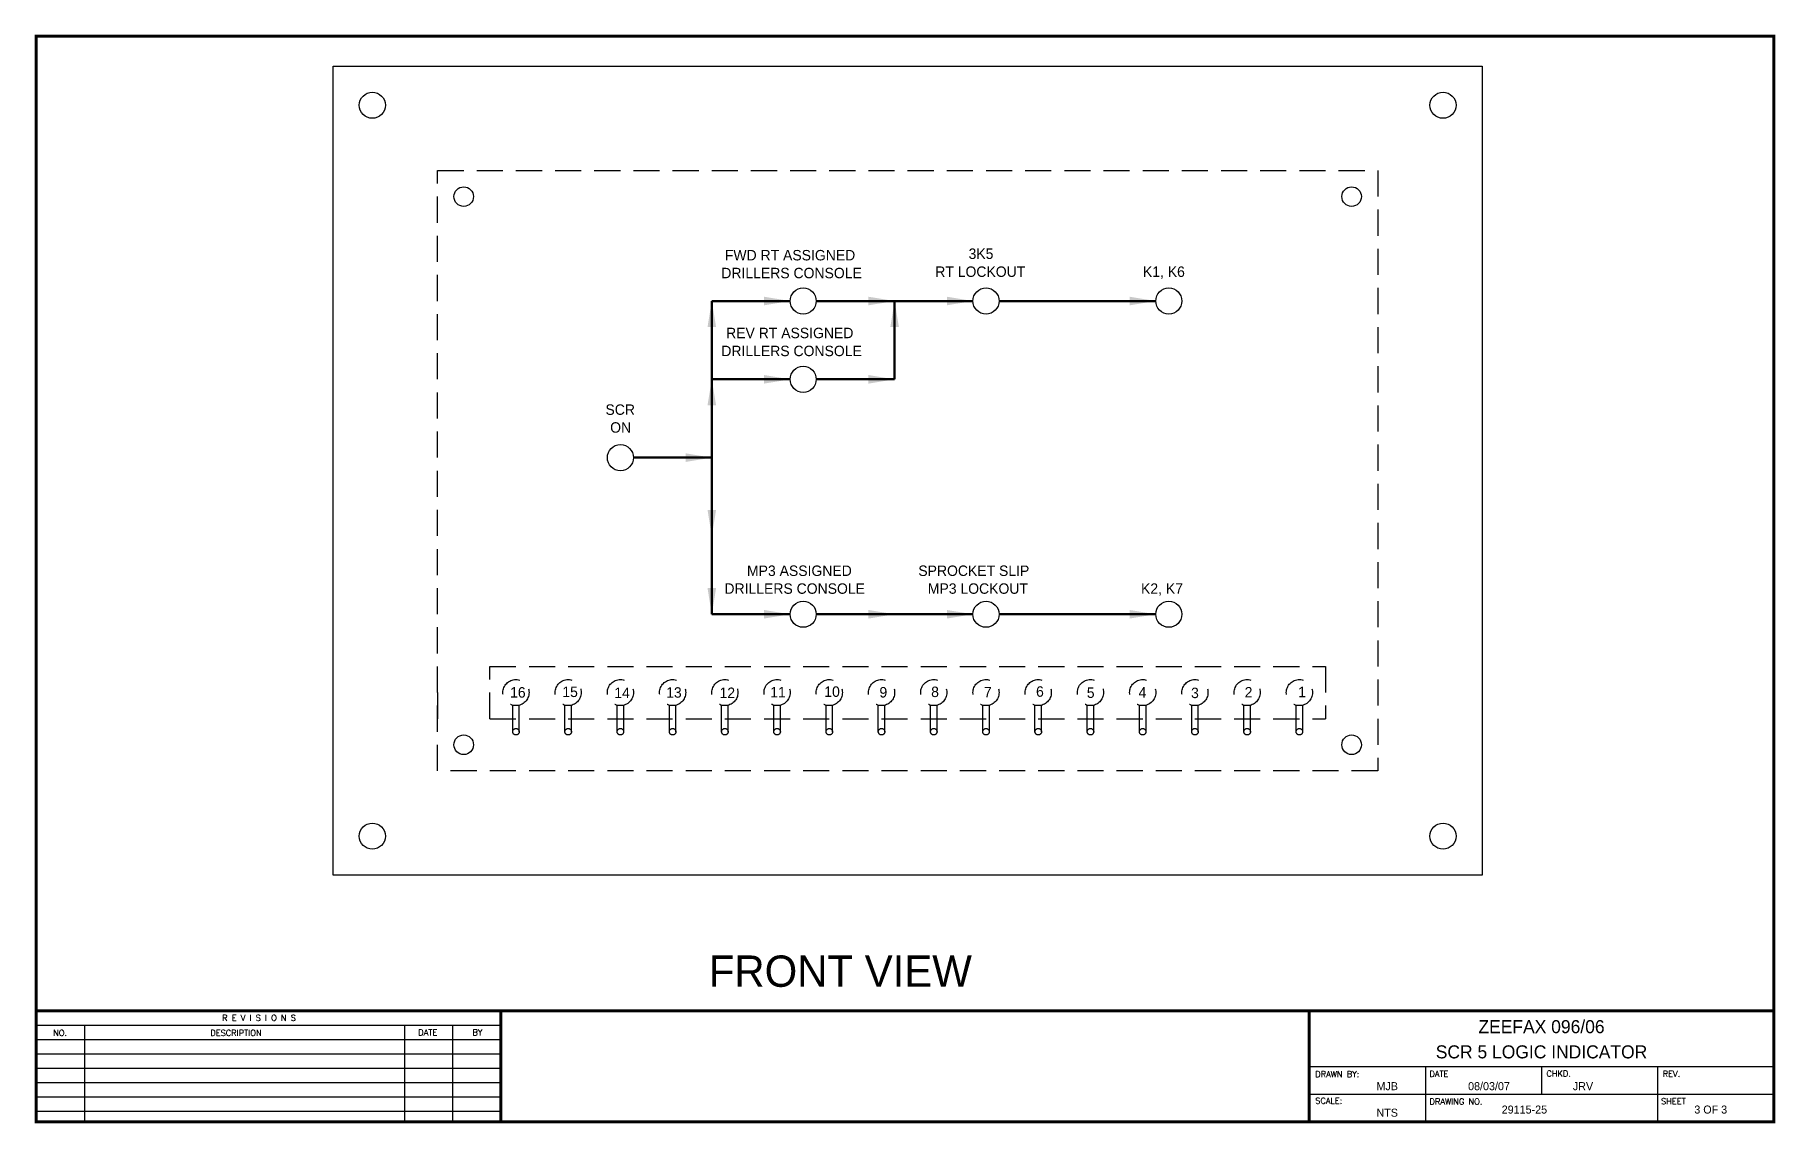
# Model space of a CAD drawing. Header units: inches. Extents: x 8.4 to 25.1, y 12.9 to 23.3.
import ezdxf
from ezdxf.enums import TextEntityAlignment as Align

# ---------------------------------------------------------------- set-up
doc = ezdxf.new("R2010")
doc.units = ezdxf.units.IN
doc.header["$MEASUREMENT"] = 0
doc.linetypes.add('DASHED2', pattern=[0.375, 0.25, -0.125])
doc.layers.add('DRAWING', color=7, linetype='Continuous')
doc.layers.add('LOGIC INDICATOR', color=7, linetype='Continuous')
doc.styles.add('A1', font='A1.shx')
doc.styles.add('ROMAND', font='ROMAND.shx')
doc.dimstyles.get("Standard").update_dxf_attribs({"dimtxt": 0.18, "dimasz": 0.25, "dimexe": 0.18, "dimexo": 0.0625, "dimgap": 0.09, "dimtad": 0, "dimtih": 1, "dimtoh": 1, "dimdec": 4, "dimzin": 0, "dimdsep": 46, "dimtxsty": 'Standard', "dimcen": 0.09, "dimadec": 0, "dimazin": 0, "dimtfac": 1, "dimtdec": 4, "dimtofl": 0, "dimtmove": 0, "dimatfit": 3, "dimfxl": 0, "dimtolj": 1, "dimtzin": 0, "dimlwd": 50, "dimarcsym": 0})

msp = doc.modelspace()

# ---------------------------------------------------------------- linework, layer by layer
at = {"color": 7}
for p, q in [((8.411, 13.938), (8.411, 12.877)), ((8.411, 13.801), (12.857, 13.801)), ((8.411, 13.664), (12.857, 13.664)), ((8.872, 13.801), (8.872, 12.877)), ((11.935, 13.801), (11.935, 12.877)), ((12.396, 13.801), (12.396, 12.877)), ((8.411, 13.527), (12.857, 13.527)), ((8.411, 13.39), (12.857, 13.39)), ((20.598, 13.407), (25.044, 13.407)), ((21.71, 13.407), (21.71, 12.877)), ((22.821, 13.407), (22.821, 13.142)), ((23.932, 13.407), (23.932, 12.877)), ((8.411, 13.253), (12.857, 13.253)), ((8.411, 13.116), (12.857, 13.116)), ((20.598, 13.142), (25.044, 13.142)), ((8.411, 12.979), (12.857, 12.979))]:
    msp.add_line(p, q, dxfattribs=at)
at = {"color": 7, "const_width": 0.0288}
msp.add_lwpolyline([(25.044, 12.877), (25.044, 23.272), (8.411, 23.272), (8.411, 12.877)], close=True, dxfattribs=at)
for points in [[(8.411, 13.938), (25.044, 13.938)], [(12.857, 13.938), (12.857, 12.877)], [(20.598, 12.877), (20.598, 13.938)]]:
    msp.add_lwpolyline(points, dxfattribs=at)
at = {"layer": 'LOGIC INDICATOR', "color": 7}
for p, q in [((11.253, 22.987), (22.253, 22.987)), ((11.253, 15.237), (11.253, 22.987)), ((22.253, 22.987), (22.253, 15.237)), ((22.253, 15.237), (11.253, 15.237))]:
    msp.add_line(p, q, dxfattribs=at)
at = {"layer": 'LOGIC INDICATOR', "color": 7, "linetype": 'DASHED2'}
for p, q in [((12.253, 21.987), (21.253, 21.987)), ((12.253, 16.237), (12.253, 21.987)), ((21.253, 21.987), (21.253, 16.237)), ((12.753, 16.737), (12.753, 17.237)), ((12.753, 17.237), (20.753, 17.237)), ((20.753, 17.237), (20.753, 16.737)), ((12.253, 16.987), (12.253, 16.612)), ((12.972, 16.612), (12.972, 16.862)), ((13.035, 16.612), (13.035, 16.862)), ((13.472, 16.612), (13.472, 16.862)), ((13.535, 16.612), (13.535, 16.862)), ((13.972, 16.612), (13.972, 16.862)), ((14.035, 16.612), (14.035, 16.862)), ((14.472, 16.612), (14.472, 16.862)), ((14.535, 16.612), (14.535, 16.862)), ((14.972, 16.612), (14.972, 16.862)), ((15.035, 16.612), (15.035, 16.862)), ((15.472, 16.612), (15.472, 16.862)), ((15.535, 16.612), (15.535, 16.862)), ((15.972, 16.612), (15.972, 16.862)), ((16.035, 16.612), (16.035, 16.862)), ((16.472, 16.612), (16.472, 16.862)), ((16.535, 16.612), (16.535, 16.862)), ((16.972, 16.612), (16.972, 16.862)), ((17.035, 16.612), (17.035, 16.862)), ((17.472, 16.612), (17.472, 16.862)), ((17.535, 16.612), (17.535, 16.862)), ((17.972, 16.612), (17.972, 16.862)), ((18.035, 16.612), (18.035, 16.862)), ((18.472, 16.612), (18.472, 16.862)), ((18.535, 16.612), (18.535, 16.862)), ((18.972, 16.612), (18.972, 16.862)), ((19.035, 16.612), (19.035, 16.862)), ((19.472, 16.612), (19.472, 16.862)), ((19.535, 16.612), (19.535, 16.862)), ((19.972, 16.612), (19.972, 16.862)), ((20.035, 16.612), (20.035, 16.862)), ((20.472, 16.612), (20.472, 16.862)), ((20.535, 16.612), (20.535, 16.862)), ((12.753, 16.737), (20.753, 16.737)), ((21.253, 16.237), (12.253, 16.237))]:
    msp.add_line(p, q, dxfattribs=at)
at = {"layer": 'LOGIC INDICATOR', "color": 7}
for centre, radius in [((11.628, 22.612), 0.125), ((21.878, 22.612), 0.125), ((12.503, 21.737), 0.0938), ((21.003, 21.737), 0.0938), ((15.753, 20.737), 0.125), ((17.503, 20.737), 0.125), ((19.253, 20.737), 0.125), ((15.753, 19.987), 0.125), ((14.003, 19.237), 0.125), ((15.753, 17.737), 0.125), ((17.503, 17.737), 0.125), ((19.253, 17.737), 0.125), ((12.503, 16.487), 0.0938), ((21.003, 16.487), 0.0938), ((11.628, 15.612), 0.125), ((21.878, 15.612), 0.125)]:
    msp.add_circle(centre, radius, dxfattribs=at)
at = {"layer": 'LOGIC INDICATOR', "color": 7, "linetype": 'DASHED2'}
for centre, radius in [((13.003, 16.987), 0.125), ((13.503, 16.987), 0.125), ((14.003, 16.987), 0.125), ((14.503, 16.987), 0.125), ((15.003, 16.987), 0.125), ((15.503, 16.987), 0.125), ((16.003, 16.987), 0.125), ((16.503, 16.987), 0.125), ((17.003, 16.987), 0.125), ((17.503, 16.987), 0.125), ((18.003, 16.987), 0.125), ((18.503, 16.987), 0.125), ((19.003, 16.987), 0.125), ((19.503, 16.987), 0.125), ((20.003, 16.987), 0.125), ((20.503, 16.987), 0.125), ((13.003, 16.612), 0.0312), ((13.503, 16.612), 0.0312), ((14.003, 16.612), 0.0312), ((14.503, 16.612), 0.0312), ((15.003, 16.612), 0.0312), ((15.503, 16.612), 0.0312), ((16.003, 16.612), 0.0312), ((16.503, 16.612), 0.0312), ((17.003, 16.612), 0.0312), ((17.503, 16.612), 0.0312), ((18.003, 16.612), 0.0312), ((18.503, 16.612), 0.0312), ((19.003, 16.612), 0.0312), ((19.503, 16.612), 0.0312), ((20.003, 16.612), 0.0312), ((20.503, 16.612), 0.0312)]:
    msp.add_circle(centre, radius, dxfattribs=at)

# ---------------------------------------------------------------- texts
at = {"color": 7}
for s, height, style, p in [('R E V I S I O N S', 0.05763, 'ROMAND', (10.19, 13.843)), ('NO.', 0.0576, 'ROMAND', (8.572, 13.699)), ('DESCRIPTION', 0.05763, 'ROMAND', (10.077, 13.699)), ('DATE', 0.0576, 'ROMAND', (12.068, 13.703)), ('BY', 0.0576, 'ROMAND', (12.586, 13.704)), ('DRAWN BY:', 0.0576, 'ROMAND', (20.655, 13.304)), ('DATE', 0.0576, 'ROMAND', (21.748, 13.306)), ('CHKD.', 0.0576, 'ROMAND', (22.868, 13.309)), ('REV.', 0.0576, 'ROMAND', (23.981, 13.307)), ('MJB', 0.0769, 'A1', (21.241, 13.179)), ('08/03/07', 0.0769, 'A1', (22.118, 13.179)), ('JRV', 0.0769, 'A1', (23.121, 13.179)), ('SCALE:', 0.0576, 'ROMAND', (20.655, 13.049)), ('NTS', 0.0769, 'A1', (21.241, 12.925)), ('DRAWING NO.', 0.05763, 'ROMAND', (21.749, 13.041)), ('29115-25', 0.0769, 'A1', (22.44, 12.955)), ('SHEET', 0.0576, 'ROMAND', (23.965, 13.044)), ('3 OF 3', 0.0769, 'A1', (24.284, 12.955))]:
    msp.add_text(s, height=height, dxfattribs=dict(at, style=style)).set_placement(p)
at = {"layer": 'DRAWING', "color": 7, "linetype": 'ByBlock'}
msp.add_text('ZEEFAX 096/06', height=0.125, dxfattribs=at).set_placement((22.821, 13.725), align=Align.CENTER)
msp.add_text('SCR 5 LOGIC INDICATOR', height=0.125, dxfattribs=at).set_placement((22.821, 13.546), align=Align.MIDDLE_CENTER)
at = {"layer": 'LOGIC INDICATOR', "color": 7}
for s, p in [('FWD RT ASSIGNED', (15.003, 21.126)), ('3K5', (17.336, 21.14)), ('DRILLERS CONSOLE', (14.969, 20.955)), ('RT LOCKOUT', (17.017, 20.968)), ('K1, K6', (19.005, 20.968)), ('REV RT ASSIGNED', (15.015, 20.381)), ('DRILLERS CONSOLE', (14.969, 20.209)), ('SCR', (13.86, 19.647)), ('ON', (13.905, 19.476)), ('MP3 ASSIGNED ', (15.215, 18.104)), ('SPROCKET SLIP', (16.855, 18.104)), ('DRILLERS CONSOLE', (14.999, 17.933)), ('MP3 LOCKOUT', (16.946, 17.933)), ('K2, K7', (18.987, 17.933)), ('16', (12.947, 16.939)), ('15', (13.447, 16.944)), ('14', (13.945, 16.935)), ('13', (14.441, 16.938)), ('12', (14.952, 16.935)), ('11', (15.438, 16.941)), ('10', (15.955, 16.946)), ('9', (16.483, 16.94)), ('8', (16.978, 16.944)), ('7', (17.483, 16.941)), ('6', (17.982, 16.947)), ('5', (18.468, 16.936)), ('4', (18.964, 16.939)), ('3', (19.466, 16.934)), ('2', (19.979, 16.94)), ('1', (20.491, 16.943))]:
    msp.add_text(s, height=0.1, dxfattribs=at).set_placement(p)
at = {"layer": 'LOGIC INDICATOR', "color": 7, "linetype": 'DASHED2'}
msp.add_text('FRONT VIEW ', height=0.3, dxfattribs=at).set_placement((14.849, 14.169))

# ---------------------------------------------------------------- leaders
at = {"layer": 'LOGIC INDICATOR', "color": 7, "lineweight": 40}
for points in [[(14.878, 20.737), (14.878, 19.987)], [(14.878, 19.987), (14.878, 19.237)], [(14.878, 19.237), (14.128, 19.237)], [(14.878, 18.487), (14.878, 19.237)], [(14.878, 17.737), (14.878, 18.487)]]:
    msp.add_leader(points, dimstyle='Standard', override={"dimasz": 0.25, "dimgap": 0.09, "dimtad": 0}, dxfattribs=at)
at = {"layer": 'LOGIC INDICATOR', "color": 7}
for points in [[(15.628, 20.737), (14.878, 20.737)], [(16.628, 20.737), (15.878, 20.737)], [(16.628, 20.737), (16.628, 19.987)], [(17.378, 20.737), (16.628, 20.737)], [(19.128, 20.737), (17.628, 20.737)], [(15.628, 19.987), (14.878, 19.987)], [(16.628, 19.987), (15.878, 19.987)], [(15.628, 17.737), (14.878, 17.737)], [(16.628, 17.737), (15.878, 17.737)], [(17.378, 17.737), (16.628, 17.737)], [(19.128, 17.737), (17.628, 17.737)]]:
    msp.add_leader(points, dimstyle='Standard', override={"dimgap": 0.09, "dimtad": 0}, dxfattribs=at)

doc.saveas('drawing.dxf')
